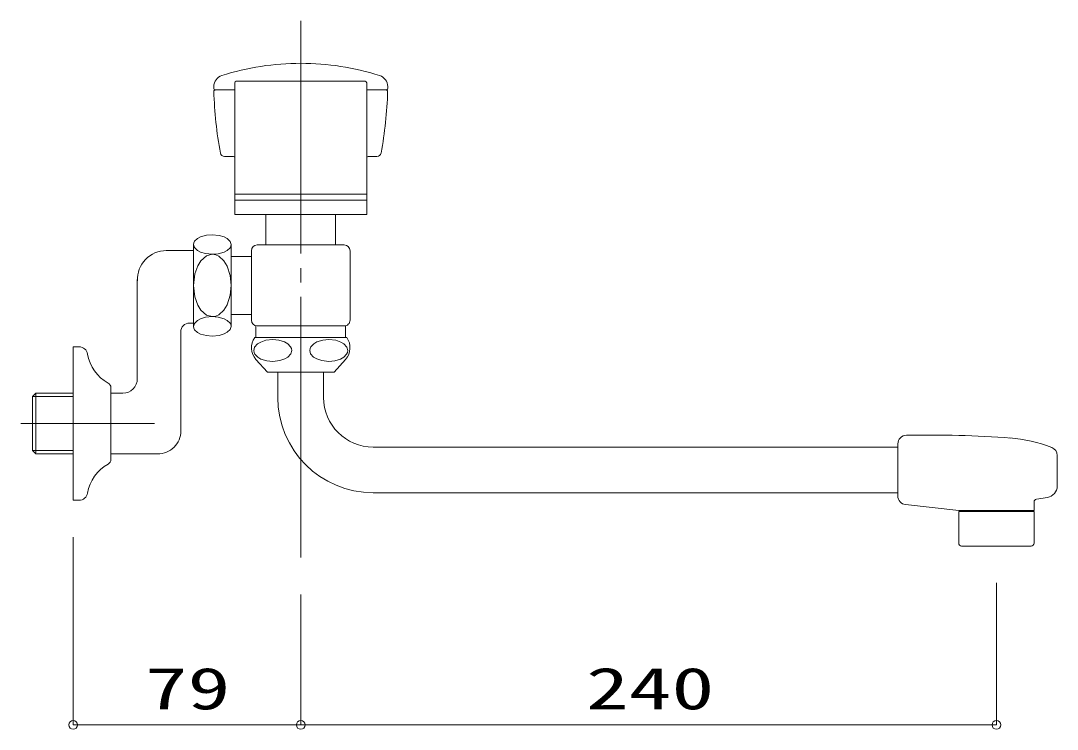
# Model space of a CAD drawing. Units: millimetres on the paper. Extents: x -305 to 305, y -152 to 152.
# Drawn here: x -264 to -192.5, y -113.5 to -64.6 of the extents above; entities that cross this region are included whole.
import ezdxf
from ezdxf.enums import TextEntityAlignment as Align

# ---------------------------------------------------------------- set-up
doc = ezdxf.new("R2010")
doc.units = ezdxf.units.MM
doc.linetypes.add('LONG_CHAIN', pattern=[21, 18, -1, 1, -1])
doc.layers.add('0-0_0', color=7, linetype='Continuous', lineweight=9)
doc.layers.add('0-1_VIEW0001', color=7, linetype='Continuous', lineweight=9)
doc.styles.add('ＭＳ ゴシック', font='')
doc.styles.get('ＭＳ ゴシック').set_extended_font_data('MS Gothic')

# ---------------------------------------------------------------- blocks, each defined once
blk = doc.blocks.new('_ORIGIN')
at = {"layer": '0-0_0'}
blk.add_line((0, 0), (-1, 0), dxfattribs=at)
blk.add_circle((0, 0), 0.5, dxfattribs=at)

msp = doc.modelspace()

# ---------------------------------------------------------------- linework, layer by layer
at = {"layer": '0-1_VIEW0001', "linetype": 'LONG_CHAIN'}
for p, q in [((-244.669, -101.68), (-244.669, -64.602)), ((-263.989, -92.422), (-254.769, -92.422))]:
    msp.add_line(p, q, dxfattribs=at)
at = {"layer": '0-1_VIEW0001'}
for p, q in [((-250.669, -69.148), (-250.669, -69.283)), ((-249.219, -77.983), (-249.219, -68.883)), ((-240.219, -68.783), (-249.119, -68.783)), ((-240.119, -77.983), (-240.119, -68.883)), ((-238.669, -69.148), (-238.669, -69.283)), ((-249.219, -69.383), (-250.569, -69.383)), ((-250.566, -69.383), (-249.219, -69.383)), ((-238.772, -69.383), (-240.119, -69.383)), ((-240.119, -69.383), (-238.769, -69.383)), ((-249.219, -73.383), (-249.219, -72.983)), ((-240.119, -73.383), (-240.119, -72.983)), ((-249.92, -73.983), (-249.319, -73.983)), ((-239.418, -73.983), (-240.019, -73.983)), ((-249.219, -76.583), (-240.119, -76.583)), ((-249.219, -76.983), (-240.119, -76.983)), ((-249.219, -77.983), (-240.119, -77.983)), ((-247.069, -77.983), (-247.069, -80.083)), ((-242.269, -77.983), (-242.269, -80.083)), ((-252.069, -80.056), (-252.069, -85.71)), ((-249.469, -80.056), (-249.469, -85.71)), ((-241.669, -80.083), (-247.669, -80.083)), ((-253.944, -80.481), (-252.069, -80.481)), ((-248.069, -80.483), (-248.069, -85.283)), ((-241.269, -80.483), (-241.269, -85.283)), ((-248.069, -80.883), (-249.469, -80.883)), ((-255.944, -82.481), (-255.944, -89.322)), ((-248.069, -84.882), (-249.469, -84.882)), ((-252.344, -85.481), (-252.069, -85.481)), ((-247.769, -86.479), (-247.769, -85.661)), ((-241.669, -85.683), (-247.669, -85.683)), ((-241.569, -86.479), (-241.569, -85.661)), ((-252.944, -86.081), (-252.944, -92.922)), ((-241.493, -86.479), (-247.845, -86.479)), ((-260.369, -87.122), (-259.969, -87.122)), ((-260.369, -92.422), (-260.369, -87.122)), ((-246.969, -88.883), (-247.762, -87.991)), ((-242.369, -88.883), (-241.576, -87.99)), ((-242.369, -88.883), (-246.969, -88.883)), ((-246.249, -88.883), (-246.249, -90.623)), ((-243.089, -88.883), (-243.089, -90.623)), ((-257.769, -92.422), (-257.769, -89.942)), ((-262.936, -90.327), (-263.169, -90.559)), ((-263.169, -90.559), (-263.169, -94.285)), ((-260.369, -90.559), (-263.169, -90.559)), ((-262.936, -94.449), (-262.936, -90.312)), ((-260.369, -90.327), (-262.936, -90.327)), ((-257.769, -90.322), (-256.944, -90.322)), ((-257.769, -92.422), (-257.769, -94.902)), ((-263.169, -94.285), (-262.936, -94.518)), ((-260.369, -94.285), (-263.169, -94.285)), ((-203.469, -94.043), (-239.669, -94.043)), ((-203.469, -93.823), (-203.469, -97.423)), ((-260.369, -94.518), (-262.936, -94.518)), ((-257.769, -94.522), (-254.544, -94.522)), ((-192.469, -96.732), (-192.469, -94.625)), ((-203.469, -97.203), (-239.669, -97.203)), ((-194.069, -98.423), (-194.069, -97.831)), ((-193.898, -97.633), (-193.152, -97.524)), ((-199.269, -98.423), (-202.935, -98.02)), ((-199.269, -98.423), (-194.069, -98.423)), ((-199.269, -100.683), (-199.269, -98.483)), ((-199.269, -98.483), (-194.069, -98.483)), ((-194.069, -100.683), (-194.069, -98.483)), ((-260.369, -100.262), (-260.369, -113.233)), ((-196.669, -100.883), (-199.069, -100.883)), ((-196.669, -100.883), (-194.269, -100.883)), ((-196.669, -103.423), (-196.669, -113.233)), ((-244.669, -104.22), (-244.669, -113.233)), ((-244.669, -104.22), (-244.669, -113.233)), ((-259.769, -113.233), (-245.269, -113.233)), ((-197.269, -113.233), (-244.069, -113.233))]:
    msp.add_line(p, q, dxfattribs=at)
for points in [[(-240.231, -68.783), (-244.669, -68.783), (-249.107, -68.783)], [(-250.769, -80.729), (-251.172, -80.835), (-251.562, -81.176), (-251.778, -81.525), (-251.978, -82.09), (-252.069, -82.883)], [(-249.469, -82.883), (-249.536, -82.201), (-249.75, -81.544), (-249.969, -81.184), (-250.32, -80.861), (-250.532, -80.765), (-250.769, -80.729)], [(-250.769, -85.036), (-251.172, -84.93), (-251.562, -84.589), (-251.778, -84.24), (-251.978, -83.675), (-252.069, -82.883)], [(-249.469, -82.883), (-249.536, -83.565), (-249.75, -84.221), (-249.969, -84.581), (-250.32, -84.904), (-250.532, -85.001), (-250.769, -85.036)], [(-260.369, -92.422), (-260.369, -97.722), (-259.969, -97.722)]]:
    msp.add_lwpolyline(points, dxfattribs=at)
for points in [[(-250.769, -79.383), (-251.181, -79.417), (-251.577, -79.528), (-251.794, -79.642), (-251.989, -79.824), (-252.047, -79.933), (-252.069, -80.056), (-252.005, -80.264), (-251.799, -80.466), (-251.588, -80.578), (-251.247, -80.681), (-250.769, -80.729), (-250.357, -80.694), (-249.961, -80.583), (-249.744, -80.47), (-249.549, -80.288), (-249.49, -80.178), (-249.469, -80.056), (-249.533, -79.847), (-249.739, -79.645), (-249.949, -79.533), (-250.29, -79.43)], [(-250.769, -86.383), (-251.181, -86.348), (-251.577, -86.237), (-251.794, -86.124), (-251.989, -85.942), (-252.047, -85.832), (-252.069, -85.71), (-252.005, -85.501), (-251.799, -85.299), (-251.588, -85.187), (-251.247, -85.084), (-250.769, -85.036), (-250.357, -85.071), (-249.961, -85.182), (-249.744, -85.296), (-249.549, -85.477), (-249.49, -85.587), (-249.469, -85.71), (-249.533, -85.918), (-249.739, -86.12), (-249.949, -86.232), (-250.29, -86.335)], [(-246.602, -86.62), (-246.186, -86.659), (-245.785, -86.783), (-245.566, -86.91), (-245.369, -87.114), (-245.31, -87.237), (-245.288, -87.374), (-245.353, -87.608), (-245.561, -87.835), (-245.774, -87.96), (-246.118, -88.076), (-246.602, -88.129), (-247.017, -88.09), (-247.418, -87.966), (-247.637, -87.839), (-247.834, -87.635), (-247.893, -87.512), (-247.915, -87.374), (-247.85, -87.141), (-247.642, -86.914), (-247.429, -86.789), (-247.085, -86.673)], [(-242.736, -86.62), (-243.152, -86.659), (-243.552, -86.783), (-243.771, -86.91), (-243.969, -87.114), (-244.027, -87.237), (-244.049, -87.374), (-243.984, -87.608), (-243.777, -87.835), (-243.564, -87.96), (-243.219, -88.076), (-242.736, -88.129), (-242.32, -88.09), (-241.92, -87.966), (-241.7, -87.839), (-241.503, -87.635), (-241.444, -87.512), (-241.422, -87.374), (-241.487, -87.141), (-241.695, -86.914), (-241.908, -86.789), (-242.252, -86.673)]]:
    msp.add_lwpolyline(points, close=True, dxfattribs=at)
for centre, radius, start, end in [((-244.669, -85.543), 18, 90, 107.59734), ((-244.669, -85.543), 18, 72.40266, 90), ((-249.869, -69.148), 0.8, 107.59734, 180), ((-239.469, -69.148), 0.8, 360, 72.40266), ((-250.569, -69.283), 0.1, 180, 270), ((-249.119, -68.883), 0.1, 90, 180), ((-240.219, -68.883), 0.1, 360, 90), ((-238.769, -69.283), 0.1, 270, 0.00001), ((-250.566, -69.483), 0.1, 90, 181.73874), ((-222.279, -68.625), 28.4, 181.73874, 190.37117), ((-267.059, -68.625), 28.4, 349.62883, 358.26126), ((-238.772, -69.483), 0.1, 358.26126, 90), ((-249.92, -73.683), 0.3, 190.37117, 270), ((-249.319, -74.083), 0.1, 360, 90), ((-240.019, -74.083), 0.1, 90, 180), ((-240.019, -74.083), 0.1, 90, 180), ((-239.418, -73.683), 0.3, 270, 349.62883), ((-247.669, -80.483), 0.4, 90, 180), ((-241.669, -80.483), 0.4, 360, 90), ((-253.944, -82.481), 2, 90.00004, 182.0934), ((-252.344, -86.081), 0.6, 90.00004, 180.00002), ((-247.669, -85.283), 0.4, 180, 270), ((-241.669, -85.283), 0.4, 270, 0.00001), ((-246.852, -87.183), 1.217, 144.66736, 221.61164), ((-242.486, -87.183), 1.217, 318.38835, 35.33532), ((-259.969, -87.722), 0.6, 9.365, 90), ((-256.614, -87.169), 2.8, 189.365, 241.359), ((-256.944, -89.322), 1, 270.00004, 359.99998), ((-258.129, -89.942), 0.36, 359.999, 61.358), ((-239.669, -90.623), 6.58, 180, 270), ((-239.669, -90.623), 3.42, 180, 270), ((-254.544, -92.922), 1.6, 269.99996, 359.99998), ((-202.869, -93.823), 0.6, 90.997, 180), ((-201.488, -173.211), 80, 85.829, 90.989), ((-196.461, -103.392), 10, 68.847, 85.882), ((-193.069, -94.625), 0.6, 359.999, 68.847), ((-258.129, -94.902), 0.36, 298.641, 359.998), ((-256.614, -97.675), 2.8, 118.641, 170.634), ((-259.969, -97.122), 0.6, 270, 350.632), ((-193.269, -96.732), 0.8, 278.366, 359.99899), ((-202.869, -97.423), 0.6, 180, 263.717), ((-193.869, -97.831), 0.2, 98.366, 180), ((-199.069, -100.683), 0.2, 180, 270), ((-194.269, -100.683), 0.2, 270, 359.998)]:
    msp.add_arc(centre, radius, start, end, dxfattribs=at)

# ---------------------------------------------------------------- block references
at = {"layer": '0-1_VIEW0001', "xscale": 0.6, "yscale": 0.6, "rotation": 180}
for p in [(-260.369, -113.233), (-244.669, -113.233)]:
    msp.add_blockref('_ORIGIN', p, dxfattribs=at)
at = {"layer": '0-1_VIEW0001', "xscale": 0.6, "yscale": 0.6}
for p in [(-244.669, -113.233), (-196.669, -113.233)]:
    msp.add_blockref('_ORIGIN', p, dxfattribs=at)

# ---------------------------------------------------------------- texts
at = {"layer": '0-1_VIEW0001', "style": 'ＭＳ ゴシック', "width": 1.5}
for s, p in [('79', (-255.423, -113.024)), ('240', (-224.979, -113.024))]:
    msp.add_text(s, height=2.889, dxfattribs=at).set_placement(p, align=Align.BOTTOM_LEFT)

doc.saveas('drawing.dxf')
